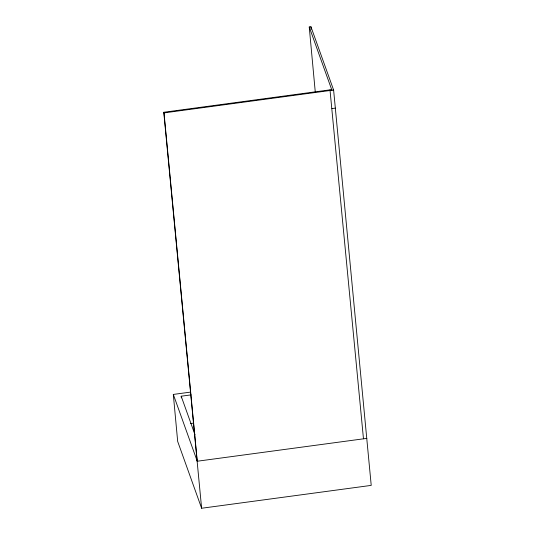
<?xml version="1.0" encoding="UTF-8"?>
<svg xmlns="http://www.w3.org/2000/svg" width="535" height="535" viewBox="0 0 535 535"><rect width="100%" height="100%" fill="white"/><g stroke="black" fill="none" stroke-linecap="round" stroke-linejoin="round"><path stroke-width="0.8" d="M315.329 92.615L309.237 26.977L310.935 26.75L333.679 90.214M163.777 112.27L164.011 112.898L333.613 90.034L371.223 485.385L201.621 508.25L163.777 112.27L331.68 89.626L331.921 90.261L309.237 26.977M331.947 108.585L335.345 108.123M201.621 508.25L177.68 441.449L173.313 394.429L190.687 392.088M181.345 397.873L181.191 396.214L191.082 394.877M190.4 423.539L193.697 423.091M173.313 394.429L197.261 461.23L366.863 438.366M329.988 89.86L363.472 438.82M181.191 396.214L195.007 434.768M164.011 112.898L197.261 461.23M310.935 26.75L311.163 29.244"/></g></svg>
